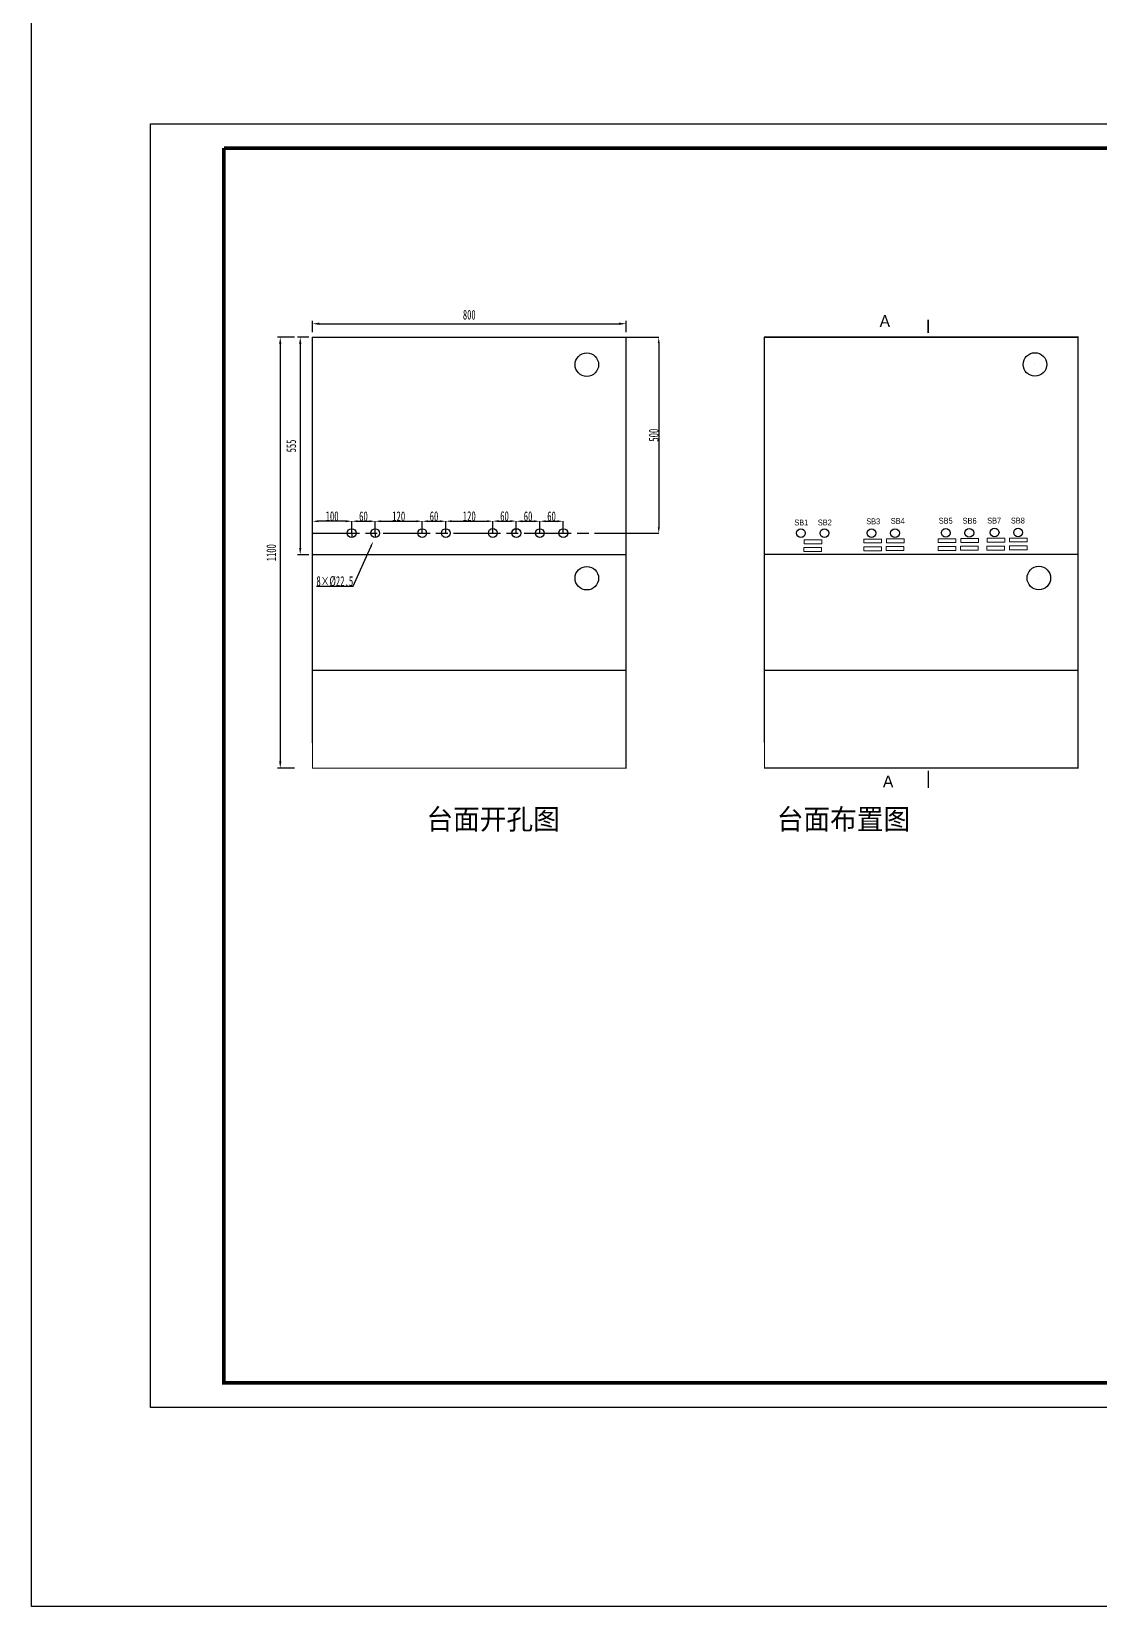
# Model space of a CAD drawing. Extents: x -6428 to 12983, y -8159 to 7918.
# Drawn here: x -1961 to 762, y -8159 to -4140 of the extents above; entities that cross this region are included whole.
import ezdxf
from ezdxf.enums import TextEntityAlignment as Align

# ---------------------------------------------------------------- set-up
doc = ezdxf.new("R2010")
doc.units = 0
doc.header["$LTSCALE"] = 10
doc.header["$MEASUREMENT"] = 0
doc.header["$PDMODE"] = 32
doc.linetypes.add('AM_ISO08W050', pattern=[18, 12, -1.5, 3, -1.5])
doc.layers.get('Defpoints').update_dxf_attribs({"linetype": 'CONTINUOUS'})
doc.layers.add('AM_7', color=4, linetype='AM_ISO08W050', lineweight=25)
doc.layers.add('操作台', color=7, linetype='CONTINUOUS')
doc.layers.add('标准图框及表格', color=7, linetype='CONTINUOUS')
doc.styles.add('HZ', font='arial.ttf')
doc.styles.get("Standard").update_dxf_attribs({"font": '', "width": 0.65})
doc.styles.get('Standard').set_extended_font_data('SimSun')
doc.dimstyles.new('AM_ISO', dxfattribs={"dimtxt": 3.5, "dimasz": 2.5, "dimexe": 1, "dimexo": 1, "dimgap": 1.5, "dimtad": 1, "dimdsep": 46, "dimtxsty": 'Standard', "dimcen": 0, "dimclrd": 256, "dimclre": 256, "dimclrt": 2, "dimadec": 0, "dimazin": 2, "dimtp": 0.1, "dimtm": 0.1, "dimtfac": 0.71, "dimtdec": 3, "dimtmove": 0, "dimatfit": 3, "dimfxl": 0, "dimlwd": -1, "dimlwe": -1, "dimarcsym": 0})
doc.dimstyles.get("Standard").update_dxf_attribs({"dimtxt": 25, "dimasz": 15, "dimexe": 0.18, "dimexo": 0.0625, "dimgap": 0.09, "dimtad": 0, "dimtoh": 1, "dimdec": 0, "dimzin": 0, "dimdsep": 46, "dimtxsty": 'Standard', "dimcen": 0.09, "dimadec": 0, "dimazin": 0, "dimtfac": 1, "dimtdec": 0, "dimtofl": 0, "dimtmove": 0, "dimatfit": 3, "dimfxl": 0, "dimtolj": 1, "dimtzin": 0, "dimarcsym": 0})
doc.dimstyles.new('STANDARD$0', dxfattribs={"dimtxt": 25, "dimasz": 15, "dimexe": 0.18, "dimexo": 0.0625, "dimgap": 0.09, "dimtad": 0, "dimtoh": 1, "dimdec": 0, "dimzin": 0, "dimdsep": 46, "dimtxsty": 'Standard', "dimcen": 0.09, "dimadec": 0, "dimazin": 0, "dimtfac": 1, "dimtdec": 0, "dimtofl": 0, "dimtmove": 0, "dimatfit": 3, "dimfxl": 0, "dimtolj": 1, "dimtzin": 0, "dimarcsym": 0})
pattern_1 = [(44.99999999999999, (62644.0067448291, -8867.199472524246), (-0.0585086954904412, 0.0585086954904411), [])]

# ---------------------------------------------------------------- blocks, each defined once
blk = doc.blocks.new('A4横图框')
at = {"layer": '标准图框及表格'}
h = blk.add_hatch(dxfattribs=at)
h.set_pattern_fill('ANSI31', color=5, scale=0.6619503254347141, style=0)
h.set_pattern_definition(pattern_1)
edge = h.paths.add_edge_path()
edge.add_arc((172.0496336600836, 30.69212609582466), 4.385420906004984, 238.1092081981574, 291.6531626184828)
edge.add_line((173.6677973982941, 26.61616453574824), (171.196811844281, 24.96342290218163))
edge.add_arc((159.3070898954674, 24.3208542135166), 10.7566927883141, 346.3915348661823, 374.2500326978036)
edge.add_line((169.7618019691645, 21.78995808790059), (171.9104852834489, 23.56403812982753))
edge.add_line((171.4204084507573, 24.1656820832199), (171.8022310894366, 24.1166197839688))
edge.add_spline(control_points=[(171.9076070613291, 23.5612403362524), (171.9782900895288, 23.62994398235459), (172.1063522407994, 23.75441992713461), (172.0982616688188, 24.08853178891007), (171.9041487548593, 24.10756342964889), (171.8004776051012, 24.11772778213201)], knot_values=[0, 0, 0, 0, 0.4839426457554279, 0.8767979790800492, 1.327118297953632, 1.327118297953632, 1.327118297953632, 1.327118297953632], weights=[1, 1, 1, 1, 1, 1], degree=3, periodic=0)
edge.add_spline(control_points=[(171.1960063120995, 24.96162603088887), (171.1383141229226, 24.91365774510486), (171.0341186915675, 24.8270242458879), (170.9598882847849, 24.7139107687239), (170.9267586692795, 24.6634273324584)], knot_values=[0, 0, 0, 0, 0.3714719093679447, 0.6708997588589845, 0.6708997588589845, 0.6708997588589845, 0.6708997588589845], weights=[1, 1, 1, 1, 1], degree=3, periodic=0)
edge.add_spline(control_points=[(171.0177855927386, 24.80139777460717), (170.9739837601, 24.75182568643358), (170.8874405854212, 24.63411966883577), (170.9097232617123, 24.3685217488732), (171.1438352137548, 24.19634813917073), (171.3287228371982, 24.17648276396212), (171.4184515092992, 24.16684180637679)], knot_values=[0.7541598914195891, 0.7541598914195891, 0.7541598914195891, 0.7541598914195891, 1.341857983071981, 2.043049761279585, 2.907443457733577, 3.722510221717078, 3.722510221717078, 3.722510221717078, 3.722510221717078], weights=[1, 1, 1, 1, 1, 1, 1], degree=3, periodic=0)
h = blk.add_hatch(dxfattribs=at)
h.set_pattern_fill('ANSI31', color=3, scale=0.6619503254347141, style=0)
h.set_pattern_definition(pattern_1)
edge = h.paths.add_edge_path()
edge.add_line((172.3049198977887, 24.52368860467541), (172.721034344714, 24.47090439472086))
edge.add_spline(control_points=[(172.1916602588671, 25.0804680907735), (172.1209772306528, 25.01176444467858), (171.9929150793969, 24.88728849988405), (172.0010056513629, 24.55317663812311), (172.1951185653369, 24.534144997377), (172.2987897150951, 24.52398064490117)], knot_values=[0, 0, 0, 0, 0.4839426457555314, 0.8767979790801576, 1.327118297953697, 1.327118297953697, 1.327118297953697, 1.327118297953697], weights=[1, 1, 1, 1, 1, 1], degree=3, periodic=0)
edge.add_line((174.3374653510318, 26.85175033912531), (172.1887820367474, 25.07767029719838))
edge.add_spline(control_points=[(173.1119433092453, 23.87664749850082), (173.1429732385941, 23.9160490896524), (173.2103720449149, 24.02492790509717), (173.1895440584403, 24.27318667815998), (172.9554321064269, 24.44536028784789), (172.7705444829544, 24.46522566305651), (172.6808158108824, 24.47486662065639)], knot_values=[0.8947336582581218, 0.8947336582581218, 0.8947336582581218, 0.8947336582581218, 1.341857983071981, 2.043049761279585, 2.907443457733577, 3.722510221717078, 3.722510221717078, 3.722510221717078, 3.722510221717078], weights=[1, 1, 1, 1, 1, 1, 1], degree=3, periodic=0)
edge.add_line((173.0325647221971, 23.79264395867943), (173.1243460055912, 23.89147256635482))
edge.add_line((172.905024764018, 23.67952689414087), (173.0325647221971, 23.79264395867212))
edge.add_line((170.431469921873, 22.02554389127766), (172.9024554758862, 23.67828552484428))
edge.add_arc((172.0496336600836, 17.94958233120851), 4.385420906004984, 58.1092081981576, 111.6531626184829)
edge.add_arc((184.7921774246996, 24.3208542135166), 10.7566927883141, 166.3915348661824, 194.2500326978025)
at = {"layer": '标准图框及表格', "color": 7}
for p, q in [((0.0013954609912616, 210.0032846437229), (297.0014441308175, 210.0032846437229)), ((0.0013954609912616, 0.0032502307208233), (0.0013954609912616, 210.0032846437229)), ((297.0014441308175, 210.0032846437229), (297.0014441308175, 0.0032502307208233)), ((217.7550332142755, 4.003284256038056), (217.7550332142755, 27.83661758936654)), ((279.9469701136921, 21.33661758936654), (279.9469701136921, 27.83661758936654)), ((168.1328066468058, 21.33661758936654), (292.9334290521556, 21.33661758936654)), ((185.6449392240147, 4.003284256038056), (185.6449392240292, 21.33661758936654)), ((203.0006413213422, 4.003284256038056), (203.0006413213568, 21.33661758936654)), ((168.1328066468058, 17.00328425603806), (217.7550332142755, 17.00328425603806)), ((168.1328066468058, 12.66995092270957), (292.9334290521556, 12.66995092270957)), ((231.4498319004824, 4.003284256038056), (231.4498319004824, 12.66995092270957)), ((168.1328066468058, 8.336617589373816), (292.9334290521556, 8.336617589373816)), ((241.4270588527042, 4.003284256038056), (241.4270588527042, 8.336617589373816)), ((268.120108647513, 4.003284256038056), (268.120108647513, 8.336617589373816)), ((168.1328066468058, 4.003284256038056), (292.9334290521556, 4.003284256038056)), ((297.0014441308175, 0.0032502307208233), (0.0013954609912616, 0.0032502307208233))]:
    blk.add_line(p, q, dxfattribs=at)
for points, const_width in [([(12.00143194437442, 206.0152988131507), (293.0014441308175, 206.0032506184056), (293.0014441308175, 4.003284256038056), (12.00143194437442, 4.003284256038056), (12.00143194437442, 206.0032506184056)], 0.6000000983228672), ([(292.9334290521556, 27.83661758937381), (168.1328066468058, 27.83661758937381), (168.1328066468058, 4.003284256038056)], 0.65)]:
    blk.add_lwpolyline(points, dxfattribs=dict(at, const_width=const_width))
at = {"layer": '标准图框及表格', "color": 5, "style": 'HZ'}
for s, p in [('pgqh', (170.0333635432534, 25.80304024583023)), ('hollilas', (170.0466366199025, 23.71374969515312))]:
    blk.add_text(s, height=0.4136785714285714, dxfattribs=at).set_placement(p)
at = {"layer": '标准图框及表格', "color": 7, "style": 'HZ'}
for s, height, width, p in [('杭州和利时自动化有限公司', 2.7, 0.95, (174.9285941560083, 23.02911227819135)), ('工艺会签', 2.449999999999999, 0.85, (170.7212873600156, 4.927898099951165))]:
    blk.add_text(s, height=height, dxfattribs=dict(at, width=width)).set_placement(p)
at = {"layer": '标准图框及表格', "color": 3, "style": 'HZ'}
for s, height, p in [('auto', 0.6894642857142859, (172.1807441825285, 24.64895443542486)), ('hollysys', 0.3447321428571429, (172.3103532946761, 22.62004550448043))]:
    blk.add_text(s, height=height, dxfattribs=at).set_placement(p)
at = {"layer": '标准图框及表格', "color": 7, "style": 'HZ'}
for s, height, p in [('设     计', 2.449999999999999, (170.7212873600156, 17.92789809995847)), ('审     核', 2.449999999999999, (170.7212873600156, 13.59456476662271)), ('批     准', 2.449999999999999, (170.7212873600119, 9.261231433286953)), ('图   号', 2.399999999999999, (219.3988483406183, 9.450548544822992)), ('版   次', 2.399999999999999, (219.3988483406183, 5.117215211487234))]:
    blk.add_text(s, height=height, dxfattribs=at).set_placement(p)
at = {"layer": '标准图框及表格', "color": 7, "style": 'HZ', "flags": 8}
for tag, height, width, p in [('工程名称', 2.892696969694902, 0.65, (247.8353315485956, 22.94014901757174)), ('图纸名称', 3.499999999999999, 0.9, (252.2228085267316, 14.87880182043022))]:
    blk.add_attdef(tag, text='', height=height, dxfattribs=dict(at, width=width)).set_placement(p, align=Align.CENTER)
blk.add_attdef('设计阶段', text='', height=2.299999999999999, dxfattribs=at).set_placement((286.3714665038433, 23.54666542107214), align=Align.CENTER)
for tag, p, height in [('设计人', (188.2334199372244, 17.92789809995847), 2.449999999999999), ('审核人', (188.2334199372099, 13.59456476662271), 2.449999999999999), ('会签人', (188.2334199372099, 9.2612314332942), 2.449999999999999), ('批准人', (188.2334199371953, 4.927898099958441), 2.449999999999999), ('版次', (234.8449582635331, 5.117215211487234), 2.399999999999999), ('第几页共几页', (243.0562623004216, 4.991982186801863), 2.399999999999999)]:
    blk.add_attdef(tag, p, '', height=height, dxfattribs=at)
for tag, p, height, width in [('设计时间', (204.6762329055318, 17.92789809995847), 2.299999999999999, 0.95), ('审核时间', (204.6762329055318, 13.59456476662998), 2.299999999999999, 0.95), ('会签时间', (204.6762329055172, 9.2612314332942), 2.299999999999999, 0.95), ('图纸编号', (238.2096247235004, 9.144936985527348), 2.531109848483039, 0.9), ('批准时间', (204.6762329055172, 4.927898099958441), 2.299999999999999, 0.95), ('图纸标准', (269.3453519223485, 5.193019987101081), 2.169522727271176, 0.8)]:
    blk.add_attdef(tag, p, '', height=height, dxfattribs=dict(at, width=width))
blk = doc.blocks.new('*D124')
at = {"layer": 'Defpoints', "color": 0}
for p in [(-1282.17005444517, -4920.057288554615), (-1325.784436631198, -6019.857288554617), (-1282.17005444517, -6019.857288554617)]:
    blk.add_point(p, dxfattribs=at)
at = {"layer": '操作台'}
for p, q in [((-1289.17005444517, -4920.057288554615), (-1332.784436631198, -4920.057288554615)), ((-1325.784436631198, -4937.557288554615), (-1325.784436631198, -6002.357288554617)), ((-1289.17005444517, -6019.857288554617), (-1332.784436631198, -6019.857288554617))]:
    blk.add_line(p, q, dxfattribs=at)
for points in [[(-1322.867769964532, -4937.557288554615), (-1328.701103297865, -4937.557288554615), (-1325.784436631198, -4920.057288554615)], [(-1328.701103297865, -6002.357288554617), (-1322.867769964532, -6002.357288554617), (-1325.784436631198, -6019.857288554617)]]:
    blk.add_solid(points, dxfattribs=at)
at = {"layer": '操作台', "color": 7, "insert": (-1348.534436631198, -5469.957288554617), "char_height": 24.5, "attachment_point": 5, "rotation": 90}
blk.add_mtext('1100', dxfattribs=at)
blk = doc.blocks.new('*D125')
at = {"layer": 'Defpoints', "color": 0}
for p in [(-443.4496324567154, -4885.615511165204), (-1243.449632456715, -4914.024042577401), (-443.4496324567154, -4914.024042577401)]:
    blk.add_point(p, dxfattribs=at)
at = {"layer": '操作台'}
for p, q in [((-1243.449632456715, -4907.024042577401), (-1243.449632456715, -4878.615511165204)), ((-1225.949632456715, -4885.615511165204), (-460.9496324567154, -4885.615511165204)), ((-443.4496324567154, -4907.024042577401), (-443.4496324567154, -4878.615511165204))]:
    blk.add_line(p, q, dxfattribs=at)
for points in [[(-1225.949632456715, -4882.698844498537), (-1225.949632456715, -4888.532177831871), (-1243.449632456715, -4885.615511165204)], [(-460.9496324567154, -4888.532177831871), (-460.9496324567154, -4882.698844498537), (-443.4496324567154, -4885.615511165204)]]:
    blk.add_solid(points, dxfattribs=at)
at = {"layer": '操作台', "color": 7, "insert": (-843.4496324567153, -4862.865511165204), "char_height": 24.5, "attachment_point": 5}
blk.add_mtext('800', dxfattribs=at)
blk = doc.blocks.new('*D126')
at = {"layer": 'Defpoints', "color": 0}
for p in [(-1246.241878528813, -4920.057288554615), (-1274.783168176516, -5475.057288554615), (-1246.241878528813, -5475.057288554615)]:
    blk.add_point(p, dxfattribs=at)
at = {"layer": '操作台'}
for p, q in [((-1253.241878528813, -4920.057288554615), (-1281.783168176516, -4920.057288554615)), ((-1274.783168176516, -4937.557288554615), (-1274.783168176516, -5457.557288554615)), ((-1253.241878528813, -5475.057288554615), (-1281.783168176516, -5475.057288554615))]:
    blk.add_line(p, q, dxfattribs=at)
for points in [[(-1271.866501509849, -4937.557288554615), (-1277.699834843183, -4937.557288554615), (-1274.783168176516, -4920.057288554615)], [(-1277.699834843183, -5457.557288554615), (-1271.866501509849, -5457.557288554615), (-1274.783168176516, -5475.057288554615)]]:
    blk.add_solid(points, dxfattribs=at)
at = {"layer": '操作台', "color": 7, "insert": (-1297.533168176516, -5197.557288554615), "char_height": 24.5, "attachment_point": 5, "rotation": 90}
blk.add_mtext('555', dxfattribs=at)
blk = doc.blocks.new('*D127')
at = {"layer": 'Defpoints', "color": 0}
for p in [(-1143.449632456718, -5419.908538554614), (-1083.449632456718, -5389.68002491215), (-1083.449632456718, -5419.908538554614)]:
    blk.add_point(p, dxfattribs=at)
at = {"layer": '操作台', "color": 0, "linetype": 'Continuous', "lineweight": -2}
for p, q in [((-1143.449632456718, -5419.846038554614), (-1143.449632456718, -5389.500024912149)), ((-1128.449632456718, -5389.68002491215), (-1098.449632456718, -5389.68002491215)), ((-1083.449632456718, -5419.846038554614), (-1083.449632456718, -5389.500024912149))]:
    blk.add_line(p, q, dxfattribs=at)
at = {"layer": '操作台', "color": 0}
for points in [[(-1128.449632456718, -5387.18002491215), (-1128.449632456718, -5392.18002491215), (-1143.449632456718, -5389.68002491215)], [(-1098.449632456718, -5392.18002491215), (-1098.449632456718, -5387.18002491215), (-1083.449632456718, -5389.68002491215)]]:
    blk.add_solid(points, dxfattribs=at)
at = {"layer": '操作台', "color": 0, "lineweight": 5, "insert": (-1113.449632456718, -5377.09002491215), "char_height": 25, "attachment_point": 5}
blk.add_mtext('\\A1;60', dxfattribs=at)
blk = doc.blocks.new('*D128')
at = {"layer": 'Defpoints', "color": 0}
for p in [(-1088.711711352756, -5441.096046952892), (-1084.118521975354, -5430.826426154476)]:
    blk.add_point(p, dxfattribs=at)
at = {"layer": '操作台', "color": 0, "lineweight": -2}
for p, q in [((-1139.901213691147, -5555.54740845374), (-1094.83596385596, -5454.788874684116)), ((-1084.208521975354, -5430.826426154476), (-1084.028521975354, -5430.826426154476)), ((-1084.118521975354, -5430.916426154477), (-1084.118521975354, -5430.736426154476)), ((-1233.067602580036, -5555.54740845374), (-1139.901213691147, -5555.54740845374))]:
    blk.add_line(p, q, dxfattribs=at)
at = {"layer": '操作台', "color": 0}
blk.add_solid([(-1092.553825900756, -5455.80958343465), (-1097.118101811164, -5453.768165933582), (-1088.711711352756, -5441.096046952892)], dxfattribs=at)
at = {"layer": '操作台', "color": 0, "insert": (-1186.529408135591, -5542.95740845374), "char_height": 25, "attachment_point": 5}
blk.add_mtext('\\A1;8×%%c22.5', dxfattribs=at)
blk = doc.blocks.new('*D129')
at = {"layer": 'Defpoints', "color": 0}
for p in [(-1243.449632456715, -5389.68002491215), (-1243.449632456715, -5389.68002491215), (-1143.449632456718, -5389.68002491215)]:
    blk.add_point(p, dxfattribs=at)
at = {"layer": '操作台', "color": 0, "lineweight": -2}
for p, q in [((-1243.449632456715, -5389.61752491215), (-1243.449632456715, -5389.500024912149)), ((-1158.449632456718, -5389.68002491215), (-1228.449632456715, -5389.68002491215)), ((-1143.449632456718, -5389.61752491215), (-1143.449632456718, -5389.500024912149))]:
    blk.add_line(p, q, dxfattribs=at)
at = {"layer": '操作台', "color": 0}
for points in [[(-1228.449632456715, -5387.18002491215), (-1228.449632456715, -5392.18002491215), (-1243.449632456715, -5389.68002491215)], [(-1158.449632456718, -5392.18002491215), (-1158.449632456718, -5387.18002491215), (-1143.449632456718, -5389.68002491215)]]:
    blk.add_solid(points, dxfattribs=at)
at = {"layer": '操作台', "color": 0, "insert": (-1193.449632456717, -5377.09002491215), "char_height": 25, "attachment_point": 5}
blk.add_mtext('\\A1;100', dxfattribs=at)
blk = doc.blocks.new('*D130')
at = {"layer": 'Defpoints', "color": 0}
for p in [(-443.4496324567154, -4920.057288554615), (-473.0385950858417, -5420.119788554615), (-359.9728906479522, -5420.119788554615)]:
    blk.add_point(p, dxfattribs=at)
at = {"layer": '操作台', "color": 0, "lineweight": -2}
for p, q in [((-443.3871324567154, -4920.057288554615), (-359.7928906479522, -4920.057288554615)), ((-359.9728906479522, -4935.057288554615), (-359.9728906479522, -5405.119788554615)), ((-472.9760950858417, -5420.119788554615), (-359.7928906479522, -5420.119788554615))]:
    blk.add_line(p, q, dxfattribs=at)
at = {"layer": '操作台', "color": 0}
for points in [[(-357.4728906479522, -4935.057288554615), (-362.4728906479522, -4935.057288554615), (-359.9728906479522, -4920.057288554615)], [(-362.4728906479522, -5405.119788554615), (-357.4728906479522, -5405.119788554615), (-359.9728906479522, -5420.119788554615)]]:
    blk.add_solid(points, dxfattribs=at)
at = {"layer": '操作台', "color": 0, "insert": (-372.5628906479522, -5170.088538554615), "char_height": 25, "attachment_point": 5, "rotation": 90}
blk.add_mtext('\\A1;500', dxfattribs=at)
blk = doc.blocks.new('*D118')
at = {"layer": 'Defpoints', "color": 0}
for p in [(-1083.449632456718, -5419.908538554615), (-963.4496324567184, -5389.680024912153), (-963.4496324567184, -5419.908538554615)]:
    blk.add_point(p, dxfattribs=at)
at = {"layer": '操作台', "color": 0, "linetype": 'Continuous', "lineweight": -2}
for p, q in [((-1083.449632456718, -5419.846038554615), (-1083.449632456718, -5389.500024912153)), ((-1068.449632456718, -5389.680024912153), (-978.4496324567184, -5389.680024912153)), ((-963.4496324567184, -5419.846038554615), (-963.4496324567184, -5389.500024912153))]:
    blk.add_line(p, q, dxfattribs=at)
at = {"layer": '操作台', "color": 0}
for points in [[(-1068.449632456718, -5387.180024912153), (-1068.449632456718, -5392.180024912153), (-1083.449632456718, -5389.680024912153)], [(-978.4496324567184, -5392.180024912153), (-978.4496324567184, -5387.180024912153), (-963.4496324567184, -5389.680024912153)]]:
    blk.add_solid(points, dxfattribs=at)
at = {"layer": '操作台', "color": 0, "lineweight": 5, "insert": (-1023.449632456718, -5377.090024912153), "char_height": 25, "attachment_point": 5}
blk.add_mtext('\\A1;120', dxfattribs=at)
blk = doc.blocks.new('*D119')
at = {"layer": 'Defpoints', "color": 0}
for p in [(-963.4496324567184, -5419.908538554615), (-903.4496324567183, -5389.680024912153), (-903.4496324567183, -5419.908538554615)]:
    blk.add_point(p, dxfattribs=at)
at = {"layer": '操作台', "color": 0, "linetype": 'Continuous', "lineweight": -2}
for p, q in [((-963.4496324567184, -5419.846038554615), (-963.4496324567184, -5389.500024912153)), ((-948.4496324567184, -5389.680024912153), (-918.4496324567183, -5389.680024912153)), ((-903.4496324567183, -5419.846038554615), (-903.4496324567183, -5389.500024912153))]:
    blk.add_line(p, q, dxfattribs=at)
at = {"layer": '操作台', "color": 0}
for points in [[(-948.4496324567184, -5387.180024912153), (-948.4496324567184, -5392.180024912153), (-963.4496324567184, -5389.680024912153)], [(-918.4496324567183, -5392.180024912153), (-918.4496324567183, -5387.180024912153), (-903.4496324567183, -5389.680024912153)]]:
    blk.add_solid(points, dxfattribs=at)
at = {"layer": '操作台', "color": 0, "lineweight": 5, "insert": (-933.4496324567183, -5377.090024912153), "char_height": 25, "attachment_point": 5}
blk.add_mtext('\\A1;60', dxfattribs=at)
blk = doc.blocks.new('*D120')
at = {"layer": 'Defpoints', "color": 0}
for p in [(-723.4279356380396, -5419.908538554615), (-663.4279356380395, -5389.680024912153), (-663.4279356380395, -5419.908538554615)]:
    blk.add_point(p, dxfattribs=at)
at = {"layer": '操作台', "color": 0, "linetype": 'Continuous', "lineweight": -2}
for p, q in [((-723.4279356380396, -5419.846038554615), (-723.4279356380396, -5389.500024912153)), ((-708.4279356380396, -5389.680024912153), (-678.4279356380395, -5389.680024912153)), ((-663.4279356380395, -5419.846038554615), (-663.4279356380395, -5389.500024912153))]:
    blk.add_line(p, q, dxfattribs=at)
at = {"layer": '操作台', "color": 0}
for points in [[(-708.4279356380396, -5387.180024912153), (-708.4279356380396, -5392.180024912153), (-723.4279356380396, -5389.680024912153)], [(-678.4279356380395, -5392.180024912153), (-678.4279356380395, -5387.180024912153), (-663.4279356380395, -5389.680024912153)]]:
    blk.add_solid(points, dxfattribs=at)
at = {"layer": '操作台', "color": 0, "lineweight": 5, "insert": (-693.4279356380396, -5377.090024912153), "char_height": 25, "attachment_point": 5}
blk.add_mtext('\\A1;60', dxfattribs=at)
blk = doc.blocks.new('*D121')
at = {"layer": 'Defpoints', "color": 0}
for p in [(-663.4279356380395, -5419.908538554615), (-603.4279356380395, -5389.680024912153), (-603.4279356380395, -5419.908538554615)]:
    blk.add_point(p, dxfattribs=at)
at = {"layer": '操作台', "color": 0, "linetype": 'Continuous', "lineweight": -2}
for p, q in [((-663.4279356380395, -5419.846038554615), (-663.4279356380395, -5389.500024912153)), ((-648.4279356380395, -5389.680024912153), (-618.4279356380395, -5389.680024912153)), ((-603.4279356380395, -5419.846038554615), (-603.4279356380395, -5389.500024912153))]:
    blk.add_line(p, q, dxfattribs=at)
at = {"layer": '操作台', "color": 0}
for points in [[(-648.4279356380395, -5387.180024912153), (-648.4279356380395, -5392.180024912153), (-663.4279356380395, -5389.680024912153)], [(-618.4279356380395, -5392.180024912153), (-618.4279356380395, -5387.180024912153), (-603.4279356380395, -5389.680024912153)]]:
    blk.add_solid(points, dxfattribs=at)
at = {"layer": '操作台', "color": 0, "lineweight": 5, "insert": (-633.4279356380395, -5377.090024912153), "char_height": 25, "attachment_point": 5}
blk.add_mtext('\\A1;60', dxfattribs=at)
blk = doc.blocks.new('*D122')
at = {"layer": 'Defpoints', "color": 0}
for p in [(-903.4496324567183, -5419.728538554615), (-783.4279356380396, -5389.500024912153), (-783.4279356380396, -5419.486038554615)]:
    blk.add_point(p, dxfattribs=at)
at = {"layer": '操作台', "color": 0, "linetype": 'Continuous', "lineweight": -2}
for p, q in [((-903.4496324567183, -5419.666038554615), (-903.4496324567183, -5389.320024912153)), ((-888.4496324567183, -5389.500024912153), (-798.4279356380396, -5389.500024912153)), ((-783.4279356380396, -5419.423538554615), (-783.4279356380396, -5389.320024912153))]:
    blk.add_line(p, q, dxfattribs=at)
at = {"layer": '操作台', "color": 0}
for points in [[(-888.4496324567183, -5387.000024912153), (-888.4496324567183, -5392.000024912153), (-903.4496324567183, -5389.500024912153)], [(-798.4279356380396, -5392.000024912153), (-798.4279356380396, -5387.000024912153), (-783.4279356380396, -5389.500024912153)]]:
    blk.add_solid(points, dxfattribs=at)
at = {"layer": '操作台', "color": 0, "lineweight": 5, "insert": (-843.4387840473789, -5376.910024912153), "char_height": 25, "attachment_point": 5}
blk.add_mtext('\\A1;120', dxfattribs=at)
blk = doc.blocks.new('*D123')
at = {"layer": 'Defpoints', "color": 0}
for p in [(-783.4279356380396, -5419.548538554615), (-723.4279356380396, -5389.320024912153), (-723.4279356380396, -5419.548538554615)]:
    blk.add_point(p, dxfattribs=at)
at = {"layer": '操作台', "color": 0, "linetype": 'Continuous', "lineweight": -2}
for p, q in [((-783.4279356380396, -5419.486038554615), (-783.4279356380396, -5389.140024912153)), ((-768.4279356380396, -5389.320024912153), (-738.4279356380396, -5389.320024912153)), ((-723.4279356380396, -5419.486038554615), (-723.4279356380396, -5389.140024912153))]:
    blk.add_line(p, q, dxfattribs=at)
at = {"layer": '操作台', "color": 0}
for points in [[(-768.4279356380396, -5386.820024912153), (-768.4279356380396, -5391.820024912153), (-783.4279356380396, -5389.320024912153)], [(-738.4279356380396, -5391.820024912153), (-738.4279356380396, -5386.820024912153), (-723.4279356380396, -5389.320024912153)]]:
    blk.add_solid(points, dxfattribs=at)
at = {"layer": '操作台', "color": 0, "lineweight": 5, "insert": (-753.4279356380396, -5376.730024912153), "char_height": 25, "attachment_point": 5}
blk.add_mtext('\\A1;60', dxfattribs=at)

msp = doc.modelspace()

# ---------------------------------------------------------------- linework, layer by layer
at = {"layer": 'AM_7'}
for p, q in [((-1243.449632456715, -5420.119788554614), (-444.2319733477198, -5420.119788554614)), ((-1143.449632456715, -5419.908538554615), (-1143.449632456715, -5431.268538554616)), ((-1083.449632456718, -5419.908538554615), (-1083.449632456718, -5408.548538554616)), ((-1083.449632456718, -5419.908538554615), (-1083.449632456718, -5431.268538554616))]:
    msp.add_line(p, q, dxfattribs=at)
at = {"layer": '操作台'}
for p, q in [((327.1635840668314, -4909.065831247881), (327.1635840668314, -4875.622042488689)), ((327.1635840668314, -4875.622042488689), (327.1635840668314, -4909.065831247881)), ((-443.4496324567154, -5475.057288554615), (-1243.449632456715, -5475.057288554615)), ((710.0173880762686, -5474.594465045), (-89.98261192373138, -5474.594465045)), ((327.1635840668309, -6026.941643683906), (327.1635840668309, -6060.385432443097)), ((327.1635840668314, -6036.116359424597), (327.1635840668314, -6069.560148183789))]:
    msp.add_line(p, q, dxfattribs=at)
at = {"layer": '操作台', "color": 3, "linetype": 'Continuous'}
for p, q in [((-1243.449632456715, -5954.857288554617), (-1243.449632456715, -4920.057288554615)), ((-1243.449632456715, -4920.057288554615), (-443.4496324567154, -4920.057288554615)), ((-443.4496324567154, -5954.857288554617), (-443.4496324567154, -4920.057288554615)), ((-89.98261192373138, -5954.394465045001), (-89.98261192373138, -4919.594465045)), ((-89.98261192373138, -4919.594465045), (710.0173880762686, -4919.594465045)), ((710.0173880762686, -5954.394465045001), (710.0173880762686, -4919.594465045))]:
    msp.add_line(p, q, dxfattribs=at)
at = {"layer": '操作台', "linetype": 'Continuous', "lineweight": 5}
for p, q in [((599.9273880762685, -4989.594465045), (600.1073880762688, -4989.594465045)), ((600.0173880762686, -4989.684465045), (600.0173880762686, -4989.504465045002)), ((609.9273880762685, -5534.594465045), (610.1073880762688, -5534.594465045)), ((609.9273880762685, -5534.594465045), (610.1073880762688, -5534.594465045)), ((610.0173880762686, -5534.684465045), (610.0173880762686, -5534.504465045)), ((610.0173880762686, -5534.684465045), (610.0173880762686, -5534.504465045))]:
    msp.add_line(p, q, dxfattribs=at)
at = {"layer": '操作台', "color": 7}
for p, q in [((-1243.449632456715, -5769.857288554616), (-443.4496324567154, -5769.857288554616)), ((-89.98261192373138, -5769.394465045001), (710.0173880762686, -5769.394465045001))]:
    msp.add_line(p, q, dxfattribs=at)
at = {"layer": '操作台', "color": 1}
msp.add_lwpolyline([(-1960.534827907701, 7917.811822124291), (3112.040245088196, 7917.811822124291), (3112.040245088196, -8159.118819149087), (-1960.534827907701, -8159.118819149087)], close=True, dxfattribs=at)
at = {"layer": '操作台', "flags": 128}
for points in [[(327.1635840668315, -4874.884088358191, 0, 0, 0), (289.1803568916329, -4874.884088358191, 10, 0, 0), (248.1984538868129, -4874.884088358191, 0, 0, 0)], [(327.1635840668315, -6070.298102314287, 0, 0, 0), (289.1803568916329, -6070.298102314287, 10, 0, 0), (248.1984538868129, -6070.298102314287, 0, 0, 0)]]:
    msp.add_lwpolyline(points, format="xyseb", dxfattribs=at)
at = {"layer": '操作台', "const_width": 3, "flags": 128}
for points in [[(-1243.449632456715, -4920.057288554615), (-443.4496324567154, -4920.057288554615), (-443.4496324567154, -6019.857288554617), (-1243.449632456715, -6019.857288554617), (-1243.449632456715, -4920.057288554615)], [(-89.98261192373138, -4919.594465045), (710.0173880762685, -4919.594465045), (710.0173880762685, -6019.394465045001), (-89.98261192373138, -6019.394465045001), (-89.98261192373138, -4919.594465045)], [(-89.98261192373138, -4919.594465045), (710.0173880762685, -4919.594465045), (710.0173880762685, -6019.394465045001), (-89.98261192373138, -6019.394465045001), (-89.98261192373138, -4919.594465045)]]:
    msp.add_lwpolyline(points, dxfattribs=at)
at = {"layer": '操作台', "linetype": 'Continuous', "lineweight": 5}
for points in [[(10.372802011977, -5467.070827201112), (55.37282451197636, -5467.070827201112), (55.37282451197636, -5457.070822201112), (10.372802011977, -5457.070822201112)], [(10.87130778909386, -5447.018450688316), (55.87133028909318, -5447.018450688316), (55.87133028909318, -5437.018445688316), (10.87130778909386, -5437.018445688316)], [(163.1073956585706, -5465.079708994615), (208.10741815857, -5465.079708994615), (208.10741815857, -5455.079703994615), (163.1073956585706, -5455.079703994615)], [(163.6059014356874, -5445.027332481819), (208.605923935687, -5445.027332481819), (208.605923935687, -5435.027327481819), (163.6059014356874, -5435.027327481819)], [(220.6031511700302, -5464.455375777195), (265.6031736700297, -5464.455375777195), (265.6031736700297, -5454.455370777194), (220.6031511700302, -5454.455370777194)], [(221.101656947147, -5444.402999264399), (266.1016794471465, -5444.402999264399), (266.1016794471465, -5434.402994264399), (221.101656947147, -5434.402994264399)], [(352.9344182789646, -5464.29407493699), (397.934440778964, -5464.29407493699), (397.934440778964, -5454.294069936989), (352.9344182789646, -5454.294069936989)], [(353.2270785836787, -5444.241698424195), (398.2271010836779, -5444.241698424195), (398.2271010836779, -5434.241693424194), (353.2270785836787, -5434.241693424194)], [(410.4301737904243, -5463.669741719569), (455.4301962904237, -5463.669741719569), (455.4301962904237, -5453.669736719569), (410.4301737904243, -5453.669736719569)], [(410.7228340951384, -5443.617365206774), (455.7228565951378, -5443.617365206774), (455.7228565951378, -5433.617360206774), (410.7228340951384, -5433.617360206774)], [(477.5630879429082, -5463.259193995807), (522.5631104429076, -5463.259193995807), (522.5631104429076, -5453.259188995808), (477.5630879429082, -5453.259188995808)], [(477.855748247622, -5443.206817483012), (522.8557707476217, -5443.206817483012), (522.8557707476217, -5433.206812483013), (477.855748247622, -5433.206812483013)], [(535.0588434543678, -5462.634860778388), (580.0588659543672, -5462.634860778388), (580.0588659543672, -5452.634855778389), (535.0588434543678, -5452.634855778389)], [(535.3515037590818, -5442.582484265593), (580.3515262590812, -5442.582484265593), (580.3515262590812, -5432.582479265593), (535.3515037590818, -5432.582479265593)]]:
    msp.add_lwpolyline(points, close=True, dxfattribs=at)
at = {"layer": '操作台', "color": 7, "linetype": 'Continuous'}
for centre in [(-543.4496324567153, -4990.057288554615), (600.0173880762686, -4989.594465045), (-543.4496324567153, -5535.057288554615), (610.0173880762686, -5534.594465045)]:
    msp.add_circle(centre, 30, dxfattribs=at)
at = {"layer": '操作台', "linetype": 'Continuous'}
for centre in [(-1143.449632456718, -5419.908538554614), (-1083.449632456718, -5419.908538554614), (-963.4496324567184, -5419.908538554615), (-903.4496324567183, -5419.908538554615), (-783.4279356380396, -5419.728538554615), (-723.4279356380396, -5419.548538554615), (-723.4279356380396, -5419.908538554615), (-663.4279356380395, -5419.908538554615), (-603.4279356380395, -5419.908538554615), (2.87074666938247, -5420.119788554615), (62.87074666938247, -5420.119788554615), (182.8707852361749, -5420.119791474077), (242.8707852361749, -5420.119791474077), (372.4919623841661, -5419.334157416451), (432.4919623841661, -5419.334157416451), (497.1206320481097, -5418.299276475271), (557.1206320481097, -5418.299276475271)]:
    msp.add_circle(centre, 11.25, dxfattribs=at)

# ---------------------------------------------------------------- block references
at = {"layer": '标准图框及表格', "color": 7}
ref = msp.add_blockref('A4横图框', (-1656.540827332011, -7651.174068372643), dxfattribs=dict(at, xscale=15.6, yscale=15.6, zscale=15.6))
ref.add_attrib('工程名称', '埃塞俄比亚瓦尔凯特糖厂4×30MW机组电站DCS  ', dxfattribs={"color": 7, "height": 45.1261, "style": 'HZ', "width": 0.55}).set_placement((2233.390602671594, -7277.545116886255), align=Align.MIDDLE_CENTER)
ref.add_attrib('设计阶段', '施工图', dxfattribs={"color": 7, "height": 35.88, "style": 'HZ'}).set_placement((2810.854050127915, -7283.846087803915), align=Align.CENTER)
ref.add_attrib('设计人', '史丽红', (1279.900523688654, -7371.498858013282), dxfattribs={"color": 7, "height": 38.22, "style": 'HZ'})
ref.add_attrib('审核人', '潘丽君', (1279.900523688435, -7439.098858013323), dxfattribs={"color": 7, "height": 38.22000000000001, "style": 'HZ'})
ref.add_attrib('会签人', '王晓磊', (1279.900523688435, -7506.698858013249), dxfattribs={"color": 7, "height": 38.22000000000001, "style": 'HZ'})
ref.add_attrib('批准人', '张洁', (1279.900523688202, -7574.298858013285), dxfattribs={"color": 7, "height": 38.22000000000001, "style": 'HZ'})
ref.add_attrib('设计时间', '17.03.13', (1536.408405994249, -7371.498858013282), dxfattribs={"color": 7, "height": 35.88, "style": 'HZ', "width": 0.95})
ref.add_attrib('审核时间', '17.03.13', (1536.408405994249, -7439.098858013216), dxfattribs={"color": 7, "height": 35.88, "style": 'HZ', "width": 0.95})
ref.add_attrib('会签时间', '17.03.13', (1536.408405994031, -7506.698858013249), dxfattribs={"color": 7, "height": 35.88, "style": 'HZ', "width": 0.95})
ref.add_attrib('批准时间', '17.03.13', (1536.408405994031, -7574.298858013285), dxfattribs={"color": 7, "height": 35.88, "style": 'HZ', "width": 0.95})
ref.add_attrib('图纸标准', 'B17-P11-000931', (2545.246662656597, -7570.162956573852), dxfattribs={"color": 7, "height": 33.84455454543037, "style": 'HZ', "width": 0.8})
ref.add_attrib('图纸编号', 'BHE-17020007/01-C7-004-02', (2059.529318354539, -7508.513051398416), dxfattribs={"color": 7, "height": 39.48528000000001, "style": 'HZ', "width": 0.9})
ref.add_attrib('图纸名称', '4#操作台台面布置图', dxfattribs={"color": 7, "height": 54.6, "style": 'HZ', "width": 0.9}).set_placement((2278.13498568498, -7419.06475997393), align=Align.CENTER)
ref.add_attrib('第几页共几页', '第 1 页  共 1 页', (2135.13686455451, -7573.299146258531), dxfattribs={"color": 7, "height": 37.44, "style": 'HZ'})
ref.add_attrib('版次', 'B', (2007.040521579033, -7571.345511073419), dxfattribs={"color": 7, "height": 37.44, "style": 'HZ'})

# ---------------------------------------------------------------- texts
at = {"layer": '操作台', "style": 'HZ', "width": 0.95}
for s, height, p in [('A', 30, (217.0420224598674, -4878.683556790023)), ('A', 30, (225.4315182887549, -6053.603041178071)), ('台面开孔图', 52.5, (-782.6132141918505, -6148.973315797858)), ('台面布置图', 52.5, (111.3659103767267, -6148.973315797858))]:
    msp.add_text(s, height=height, dxfattribs=at).set_placement(p, align=Align.MIDDLE)
at = {"layer": '操作台', "style": 'HZ', "width": 0.9}
for s, p in [('SB1', (-13.98942555988196, -5400.362677572891)), ('SB2', (46.01057444011796, -5400.362677572891)), ('SB3', (169.5873828540743, -5397.410765169195)), ('SB4', (232.1825867971011, -5396.315201537253)), ('SB5', (354.4733647973916, -5395.897204824496)), ('SB6', (415.531070760946, -5395.961625452683)), ('SB7', (478.2123602432257, -5395.462916187889)), ('SB8', (538.6651615692826, -5395.402900388965))]:
    msp.add_text(s, height=15, dxfattribs=at).set_placement(p)

# ---------------------------------------------------------------- dimensions: what is measured, and where the dimension line sits
at = {"layer": '操作台', "color": 7}
dim = msp.add_linear_dim(base=(-443.4496324567154, -4885.615511165204), p1=(-1243.449632456715, -4914.024042577401), p2=(-443.4496324567154, -4914.024042577401), dimstyle='AM_ISO', override={"dimscale": 7, "dimclrt": 7, "dimtdec": 2}, dxfattribs=at)
dim.commit()
dim.dimension.update_dxf_attribs({"geometry": '*D125', "text_midpoint": (-843.4496324567153, -4862.865511165204)})
dim = msp.add_linear_dim(base=(-1325.784436631198, -6019.857288554617), p1=(-1282.17005444517, -4920.057288554615), p2=(-1282.17005444517, -6019.857288554617), angle=90, text='1100', dimstyle='AM_ISO', override={"dimscale": 7, "dimclrt": 7, "dimtdec": 2}, dxfattribs=at)
dim.commit()
dim.dimension.update_dxf_attribs({"geometry": '*D124', "text_midpoint": (-1348.534436631198, -5469.957288554617)})
dim = msp.add_linear_dim(base=(-1274.783168176516, -5475.057288554615), p1=(-1246.241878528813, -4920.057288554615), p2=(-1246.241878528813, -5475.057288554615), angle=90, dimstyle='AM_ISO', override={"dimscale": 7, "dimclrt": 7, "dimtdec": 2}, dxfattribs=at)
dim.commit()
dim.dimension.update_dxf_attribs({"geometry": '*D126', "text_midpoint": (-1297.533168176516, -5197.557288554615)})
at = {"layer": '操作台', "color": 3}
dim = msp.add_linear_dim(base=(-359.9728906479522, -5420.119788554615), p1=(-443.4496324567154, -4920.057288554615), p2=(-473.0385950858417, -5420.119788554615), angle=90, dimstyle='STANDARD$0', override={"dimtad": 1, "dimarcsym": 1}, dxfattribs=at)
dim.commit()
dim.dimension.update_dxf_attribs({"geometry": '*D130', "text_midpoint": (-359.9728906479522, -5170.088538554615), "dimtype": 160})
at = {"layer": '操作台'}
dim = msp.add_linear_dim(base=(-1243.449632456715, -5389.68002491215), p1=(-1143.449632456718, -5389.68002491215), p2=(-1243.449632456715, -5389.68002491215), dimstyle='STANDARD$0', override={"dimtad": 1, "dimarcsym": 1}, dxfattribs=at)
dim.commit()
dim.dimension.update_dxf_attribs({"geometry": '*D129', "text_midpoint": (-1193.449632456717, -5377.09002491215)})
at = {"layer": '操作台', "linetype": 'Continuous', "lineweight": 5}
for base, p1, p2, picture, middle in [((-1083.449632456718, -5389.68002491215), (-1143.449632456718, -5419.908538554614), (-1083.449632456718, -5419.908538554614), '*D127', (-1113.449632456718, -5377.09002491215)), ((-963.4496324567184, -5389.680024912153), (-1083.449632456718, -5419.908538554615), (-963.4496324567184, -5419.908538554615), '*D118', (-1023.449632456718, -5377.090024912153)), ((-903.4496324567183, -5389.680024912153), (-963.4496324567184, -5419.908538554615), (-903.4496324567183, -5419.908538554615), '*D119', (-933.4496324567183, -5377.090024912153)), ((-783.4279356380396, -5389.500024912153), (-903.4496324567183, -5419.728538554615), (-783.4279356380396, -5419.486038554615), '*D122', (-843.4387840473789, -5376.910024912153)), ((-723.4279356380396, -5389.320024912153), (-783.4279356380396, -5419.548538554615), (-723.4279356380396, -5419.548538554615), '*D123', (-753.4279356380396, -5376.730024912153)), ((-663.4279356380395, -5389.680024912153), (-723.4279356380396, -5419.908538554615), (-663.4279356380395, -5419.908538554615), '*D120', (-693.4279356380396, -5377.090024912153)), ((-603.4279356380395, -5389.680024912153), (-663.4279356380395, -5419.908538554615), (-603.4279356380395, -5419.908538554615), '*D121', (-633.4279356380395, -5377.090024912153))]:
    dim = msp.add_linear_dim(base=base, p1=p1, p2=p2, dimstyle='STANDARD$0', override={"dimtad": 1, "dimtmove": 1, "dimarcsym": 1}, dxfattribs=at)
    dim.commit()
    dim.dimension.update_dxf_attribs({"geometry": picture, "text_midpoint": middle})
at = {"layer": '操作台', "color": 3}
dim = msp.add_radius_dim(center=(-1084.118521975354, -5430.826426154476), mpoint=(-1088.711711352756, -5441.096046952892), text='8×%%c22.5', dimstyle='Standard', override={"dimtad": 1, "dimarcsym": 1}, dxfattribs=at)
dim.commit()
dim.dimension.update_dxf_attribs({"geometry": '*D128', "text_midpoint": (-1139.901213691146, -5555.54740845374), "dimtype": 164})

doc.saveas('drawing.dxf')
